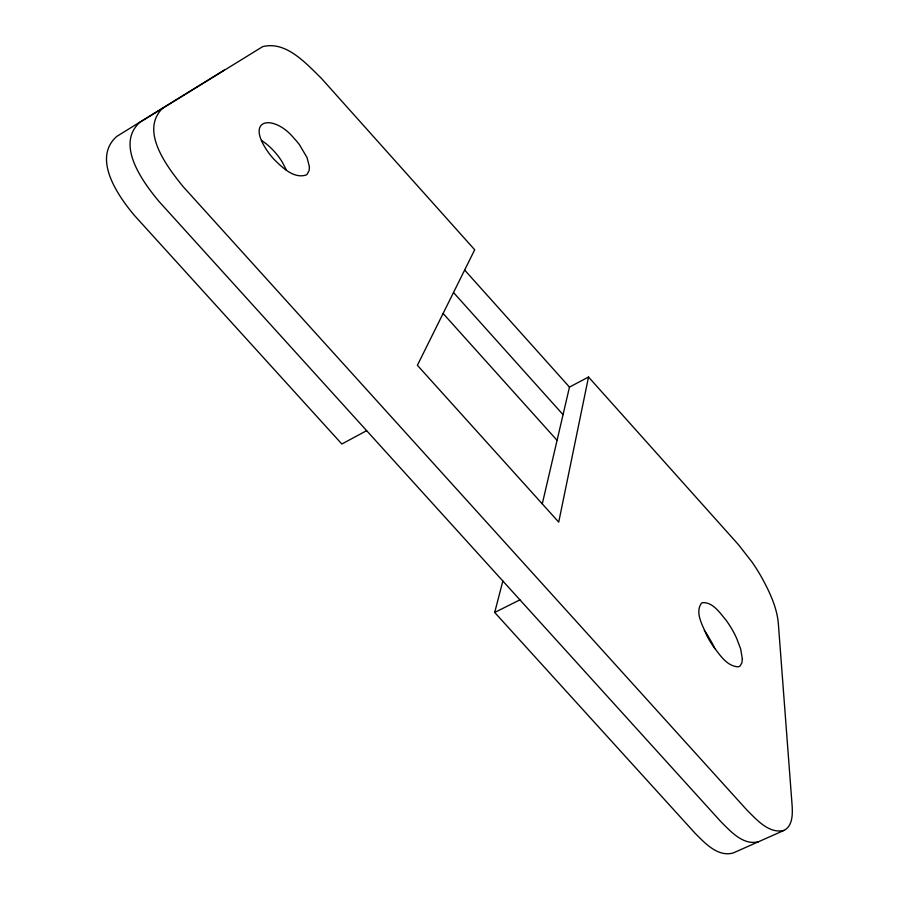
<?xml version="1.0" encoding="UTF-8"?>
<svg xmlns="http://www.w3.org/2000/svg" width="899" height="899" viewBox="0 0 899 899"><rect width="100%" height="100%" fill="white"/><g stroke="black" fill="none" stroke-linecap="round" stroke-linejoin="round"><path stroke-width="1.35" d="M502.844 581.001L494.697 612.444L695.096 833.261C704.883 843.071 717.851 857.32 733.224 852.96L784.119 830.373C792.671 825.844 792.615 814.438 792.154 806.032L778.242 622.299C776.556 606.645 769.623 592.138 762.251 578.45A197.623 185.812 37.7 0 0 752.171 562.246L738.371 544.58L588.519 377.029L558.717 522.117L417.394 365.297L474.706 249.776L321.01 77.932C305.817 63.211 285.983 40.702 262.665 46.647L139.682 122.421C115.353 144.795 142.896 182.025 158.752 201.185L720.874 821.675C730.629 831.35 743.259 845.79 758.576 841.711M542.277 503.867L569.472 387.098L588.519 377.029M162.64 108.24C139.233 131.029 167.652 167.506 183.149 186.655L746.855 809.988C756.587 819.551 768.881 834.148 784.119 830.373M224.435 69.998L116.825 136.367C91.709 158.449 118.297 196.353 134.558 215.591L341.845 444.016L366.646 430.666M494.697 612.444L519.925 599.858M261.508 140.379L266.16 143.761A83.068 70.673 -2 0 1 282.297 162.146L286.455 170.226M464.648 270.048L569.472 387.098M453.501 292.512L563.044 414.653M443.106 313.47L557.065 440.353M714.784 648.572A93.305 87.102 41.4 0 0 712.233 643.268L707.311 634.795A92.855 86.675 41.3 0 0 704.355 630.469M309.425 166.843L309.166 170.417L307.244 174.103A6.675 5.675 2.4 0 1 305.975 175.08C293.276 178.89 281.96 167.09 273.678 158.977A87.72 73.313 4.4 0 1 267.902 151.774C244.168 117.949 274.06 114.027 293.872 138.109A90.934 77.258 -1.2 0 1 299.558 144.851L307.042 157.595L309.425 166.843M742.349 658.956L741.911 662.743L740.169 665.844A5.091 4.619 42 0 1 738.203 666.844C726.516 666.238 719.391 654.18 712.885 645.819A100.531 89.462 38.8 0 1 706.828 635.582C703.187 626.21 694.511 612.938 701.411 603.274A4.945 4.506 37.2 0 1 702.681 602.622C713.098 602.195 719.897 612.949 725.931 620.007A100.025 92.923 41 0 1 736.629 638.268L740.675 648.966L742.349 658.956"/></g></svg>
